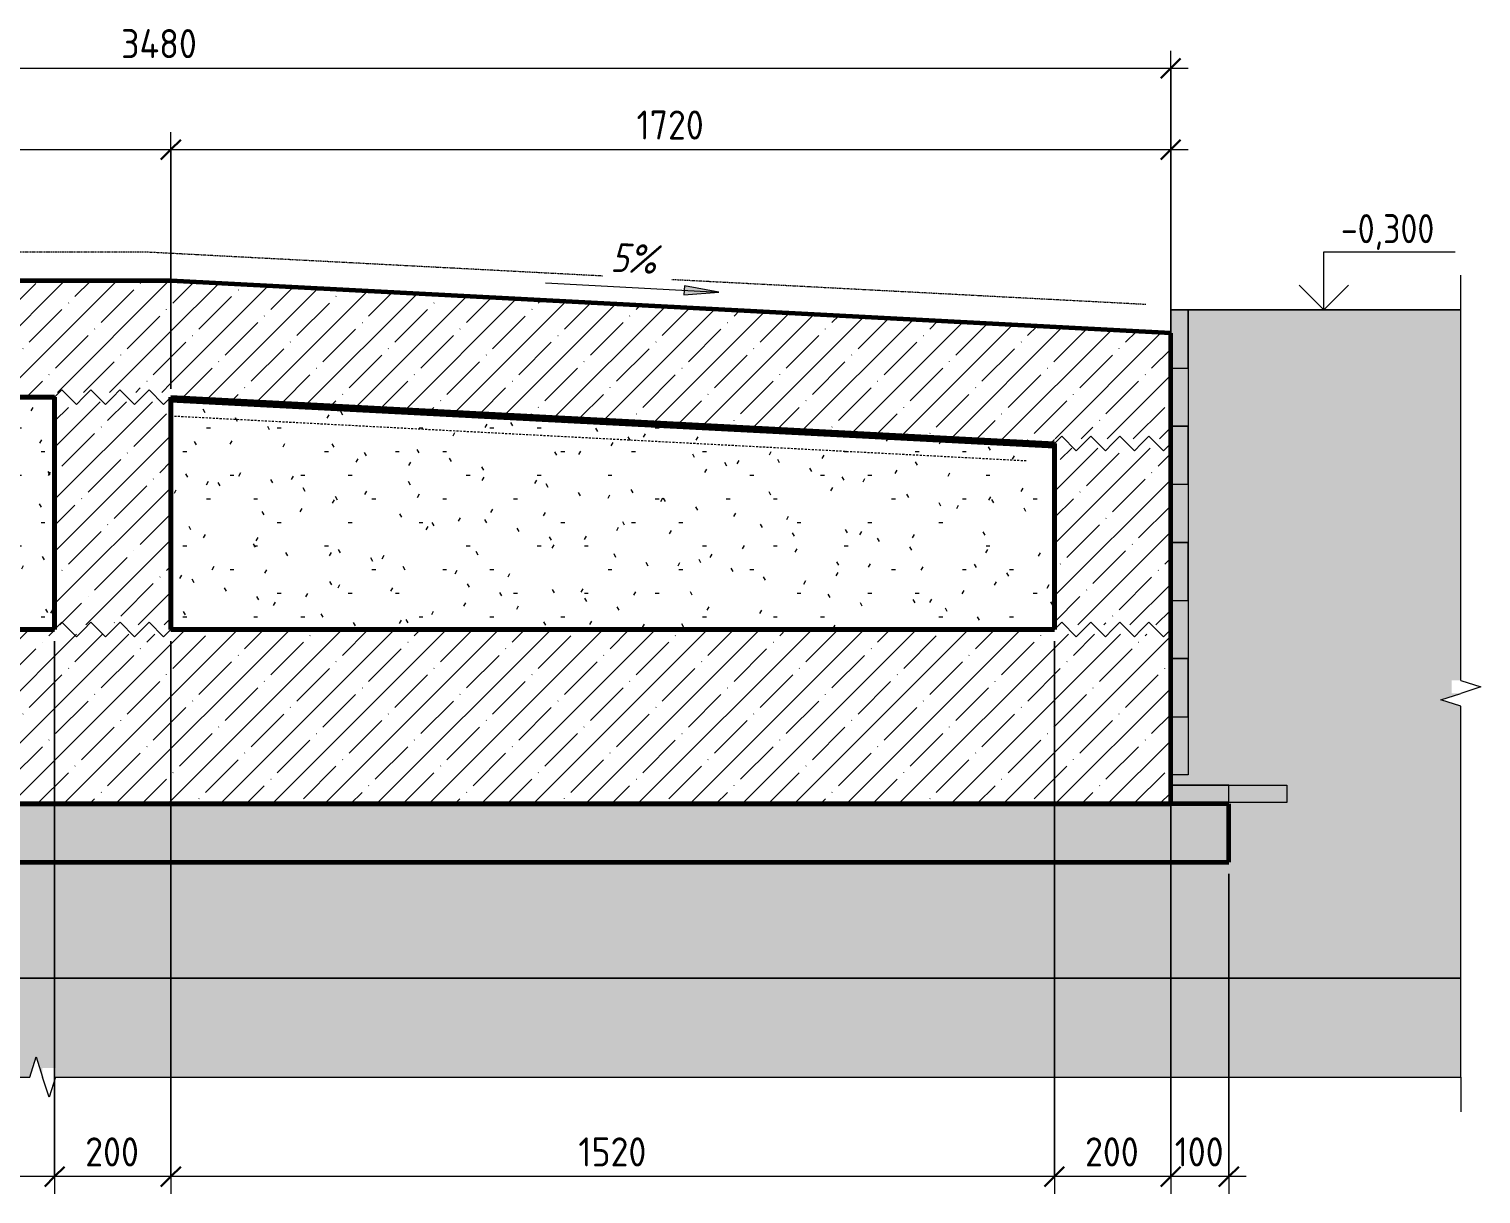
# Model space of a CAD drawing. Header units: millimetres. Extents: x 25237 to 117542, y -2270 to 13021.
# Drawn here: x 60955 to 63452, y -1821 to 183 of the extents above; entities that cross this region are included whole.
import ezdxf

# ---------------------------------------------------------------- set-up
doc = ezdxf.new("R2010")
doc.units = ezdxf.units.MM
doc.linetypes.add('01 Штриховая _2 мм_', pattern=[3, 2, -1])
doc.linetypes.add('01 Штриховая _4 мм_', pattern=[6, 3.5, -2.5])
for name, color, linetype, lineweight in [('AA_Dim', 7, 'Continuous', 9), ('AA_Dim-20', 7, 'Continuous', 9), ('AA_Linii', 7, 'Continuous', 9), ('AA_Oformlenie', 7, 'Continuous', 9), ('AA_Vinoska', 7, 'Continuous', 9), ('AA_Visotnaya otmetka', 7, 'Continuous', 9), ('AF_Perekritie', 7, 'Continuous', 20), ('AF_Perekritie_Опалубка', 253, 'Continuous', 20), ('AF_Stena', 7, '01 Штриховая _4 мм_', 20), ('AF_Stena_Опалубка', 253, 'Continuous', 20), ('Gen_Dim', 7, 'Continuous', 9)]:
    doc.layers.add(name, color=color, linetype=linetype, lineweight=lineweight)
doc.styles.add('ISOCPEUR_4', font='isocpeur.ttf', dxfattribs={"width": 0.9, "height": 50})
doc.styles.add('ISOCPEUR_5', font='isocpeur.ttf', dxfattribs={"width": 0.85, "height": 50})
doc.styles.add('ISOCPEUR_I_1', font='isocpeui.ttf', dxfattribs={"width": 0.85, "height": 50})
doc.dimstyles.new('00_Точн_3_знака__прозр_', dxfattribs={"dimscale": 304.8, "dimtxt": 49.799059, "dimasz": 0.111549, "dimexe": 0.098425, "dimexo": 0.065617, "dimgap": 0.006562, "dimtad": 1, "dimdec": 3, "dimrnd": 0.001, "dimdsep": 46, "dimtxsty": 'ISOCPEUR_4', "dimblk1": 'OBLIQUE', "dimblk2": 'OBLIQUE', "dimsah": 1, "dimcen": 0.09, "dimdle": 0.098425, "dimazin": 0, "dimtfac": 1, "dimtdec": 4, "dimtix": 1, "dimtmove": 0, "dimatfit": 3, "dimfxl": 1, "dimtvp": 1, "dimtolj": 1, "dimtzin": 0, "dimlwd": 18, "dimlwe": 18, "dimarcsym": 2})
doc.dimstyles.new('05_Округл_5мм__прозр__3', dxfattribs={"dimscale": 304.8, "dimtxt": 49.799059, "dimasz": 0.111549, "dimexe": 0.098425, "dimexo": 0.065617, "dimgap": 0.006562, "dimtad": 1, "dimdec": 0, "dimrnd": 5, "dimdsep": 46, "dimtxsty": 'ISOCPEUR_4', "dimblk1": 'OBLIQUE', "dimblk2": 'OBLIQUE', "dimsah": 1, "dimcen": 0.09, "dimdle": 0.098425, "dimazin": 0, "dimtfac": 1, "dimtdec": 4, "dimtix": 1, "dimtmove": 0, "dimatfit": 3, "dimfxl": 1, "dimtvp": 1, "dimtolj": 1, "dimtzin": 0, "dimlwd": 18, "dimlwe": 18, "dimarcsym": 2})
pattern_1 = [(45, (60551.03, -625), (-44.9013, 44.9013), []), (45, (60595.93, -625), (-44.9013, 44.9013), [79.375, -15.875, 0.6706, -15.204])]
pattern_2 = [(0, (30251.46, -625), (162.56, 40.64), [6.706, -115.214, 6.706, -115.214, -650.24]), (0, (30251.46, -625), (162.56, 40.64), [-243.84, 6.706, -237.134, 6.706, -115.214, -284.48]), (0, (30251.46, -625), (162.56, 40.64), [-609.6, 6.706, -74.574, 6.706, -196.494]), (120, (30312.42, -604.68), (-116.4753, 120.4611), [6.706, -115.214, 6.706, -115.214, -650.24]), (120, (30312.42, -604.68), (-116.4753, 120.4611), [-243.84, 6.706, -237.134, 6.706, -115.214, -284.48]), (120, (30312.42, -604.68), (-116.4753, 120.4611), [-609.6, 6.706, -74.574, 6.706, -196.494]), (240, (30332.74, -523.4), (-46.0847, -161.1011), [6.706, -115.214, 6.706, -115.214, -650.24]), (240, (30332.74, -523.4), (-46.0847, -161.1011), [-243.84, 6.706, -237.134, 6.706, -115.214, -284.48]), (240, (30332.74, -523.4), (-46.0847, -161.1011), [-609.6, 6.706, -74.574, 6.706, -196.494])]

# ---------------------------------------------------------------- blocks, each defined once
blk = doc.blocks.new('Засыпка - Засыпка-3699984-Сечение 4')
at = {"layer": 'AF_Perekritie', "lineweight": 9}
h = blk.add_hatch(dxfattribs=at)
h.set_pattern_fill('FP_11', color=256, style=0, pattern_type=2)
h.set_pattern_definition(pattern_2)
h.paths.add_polyline_path([(32419.2, -850), (32419.2, -535.3), (30899.2, -455.7), (30899.2, -850), (31931.6, -850)])
at = {"layer": 'AF_Perekritie', "lineweight": 60}
for p, q in [((30899.2, -455.7), (30899.2, -850)), ((32419.2, -535.3), (30899.2, -455.7)), ((32419.2, -850), (32419.2, -535.3)), ((30899.2, -850), (32419.2, -850))]:
    blk.add_line(p, q, dxfattribs=at)
blk = doc.blocks.new('Засыпка 2 - Засыпка 2-3700114-Сечение 4')
at = {"layer": 'AF_Perekritie', "lineweight": 9}
h = blk.add_hatch(dxfattribs=at)
h.set_pattern_fill('FP_11', color=256, style=0, pattern_type=2)
h.set_pattern_definition(pattern_2)
h.paths.add_polyline_path([(30699.2, -850), (30699.2, -450), (29339.2, -450), (29339.2, -850), (30625.4, -850)])
at = {"layer": 'AF_Perekritie', "lineweight": 60}
for p, q in [((30699.2, -450), (29339.2, -450)), ((29339.2, -450), (29339.2, -850)), ((30699.2, -850), (30699.2, -450)), ((29339.2, -850), (30699.2, -850))]:
    blk.add_line(p, q, dxfattribs=at)
blk = doc.blocks.new('011_ЛинияОбрыва _ЭлУзла_Линия_ - Тип 1-3757332-Сечение 4')
at = {"layer": 'AA_Oformlenie'}
for p, q in [((28238.2, -1620), (30656.2, -1620)), ((30700.8, -1620), (33118.2, -1620))]:
    blk.add_line(p, q, dxfattribs=at)
blk = doc.blocks.new('011_ЛинияОбрыва _ЭлУзла_Линия_ - Тип 1-3734415-Сечение 4')
at = {"layer": 'AA_Oformlenie'}
for p, q in [((33118.2, -937.5), (33118.2, -300)), ((33118.2, -1620), (33118.2, -982))]:
    blk.add_line(p, q, dxfattribs=at)
blk = doc.blocks.new('Последовательность узлов - М20-1713677-Сечение 4')
at = {"layer": 'AA_Oformlenie'}
for points in [[(29139.2, -400), (29139.2, -300), (29109.2, -300), (29109.2, -400)], [(29139.2, -600), (29139.2, -500), (29109.2, -500), (29109.2, -600)], [(29139.2, -800), (29139.2, -700), (29109.2, -700), (29109.2, -800)], [(29139.2, -1000), (29139.2, -900), (29109.2, -900), (29109.2, -1000)]]:
    blk.add_hatch(color=256, dxfattribs=at).paths.add_polyline_path(points)
for p, q in [((29109.2, -400), (29109.2, -300)), ((29109.2, -300), (29139.2, -300)), ((29109.2, -300), (29109.2, -500)), ((29139.2, -300), (29109.2, -300)), ((29139.2, -300), (29139.2, -400)), ((29139.2, -500), (29139.2, -300)), ((29139.2, -400), (29109.2, -400)), ((29109.2, -500), (29139.2, -500)), ((29109.2, -600), (29109.2, -500)), ((29109.2, -500), (29139.2, -500)), ((29109.2, -500), (29109.2, -700)), ((29139.2, -500), (29109.2, -500)), ((29139.2, -500), (29139.2, -600)), ((29139.2, -700), (29139.2, -500)), ((29139.2, -600), (29109.2, -600)), ((29109.2, -700), (29139.2, -700)), ((29109.2, -800), (29109.2, -700)), ((29109.2, -700), (29139.2, -700)), ((29109.2, -700), (29109.2, -900)), ((29139.2, -700), (29109.2, -700)), ((29139.2, -700), (29139.2, -800)), ((29139.2, -900), (29139.2, -700)), ((29139.2, -800), (29109.2, -800)), ((29109.2, -900), (29139.2, -900)), ((29109.2, -1000), (29109.2, -900)), ((29109.2, -900), (29139.2, -900)), ((29109.2, -900), (29109.2, -1100)), ((29139.2, -900), (29109.2, -900)), ((29139.2, -900), (29139.2, -1000)), ((29139.2, -1100), (29139.2, -900)), ((29139.2, -1000), (29109.2, -1000)), ((29109.2, -1100), (29139.2, -1100))]:
    blk.add_line(p, q, dxfattribs=at)
blk = doc.blocks.new('Последовательность узлов - М20-V9-Сечение 4')
at = {"layer": 'AA_Oformlenie'}
blk.add_hatch(color=256, dxfattribs=at).paths.add_polyline_path([(29139.2, -1147.8), (29139.2, -1117.8), (29039.2, -1117.8), (29039.2, -1147.8)])
for p, q in [((29139.2, -1117.8), (28939.2, -1117.8)), ((28939.2, -1117.8), (28939.2, -1147.8)), ((29039.2, -1117.8), (29139.2, -1117.8)), ((29039.2, -1147.8), (29039.2, -1117.8)), ((29139.2, -1117.8), (29139.2, -1147.8)), ((29139.2, -1147.8), (29139.2, -1117.8)), ((28939.2, -1147.8), (29139.2, -1147.8)), ((29139.2, -1147.8), (29039.2, -1147.8))]:
    blk.add_line(p, q, dxfattribs=at)
blk = doc.blocks.new('Последовательность узлов - 3мм масшт20 маскировка-V10-Сечение 4')
at = {"layer": 'AA_Oformlenie'}
for p, q in [((30699.2, -850), (30711.7, -837.5)), ((30736.7, -862.5), (30711.7, -837.5)), ((30749.2, -850), (30761.7, -837.5)), ((30786.7, -862.5), (30761.7, -837.5)), ((30799.2, -850), (30811.7, -837.5)), ((30836.7, -862.5), (30811.7, -837.5)), ((30849.2, -850), (30861.7, -837.5)), ((30886.7, -862.5), (30861.7, -837.5)), ((30749.2, -850), (30736.7, -862.5)), ((30799.2, -850), (30786.7, -862.5)), ((30849.2, -850), (30836.7, -862.5)), ((30899.2, -850), (30886.7, -862.5))]:
    blk.add_line(p, q, dxfattribs=at)
blk = doc.blocks.new('DIMBLOCK65-Сечение 4')
at = {"layer": 'AA_Dim-20', "lineweight": 18}
for p, q in [((62918.7, -1120), (62918.7, -1821.1)), ((62918.7, -1791.1), (62918.7, -1120)), ((63018.7, -1270), (63018.7, -1821.1)), ((63018.7, -1791.1), (63018.7, -1270)), ((63048.7, -1791.1), (62918.7, -1791.1))]:
    blk.add_line(p, q, dxfattribs=at)
at = {"layer": 'AA_Dim-20', "lineweight": 30}
for p, q in [((62918.7, -1791.1), (62901.7, -1808.1)), ((62918.7, -1791.1), (62935.7, -1774.1)), ((63018.7, -1791.1), (63001.7, -1808.1)), ((63018.7, -1791.1), (63035.7, -1774.1))]:
    blk.add_line(p, q, dxfattribs=at)
at = {"layer": 'AA_Dim-20', "color": 0, "lineweight": 18, "insert": (62925.6, -1723.7), "char_height": 50, "width": 103.429, "attachment_point": 1, "line_spacing_factor": 1.149209, "style": 'ISOCPEUR_4'}
blk.add_mtext('100', dxfattribs=at)
blk = doc.blocks.new('_Oblique')
at = {"color": 0, "linetype": 'ByBlock', "lineweight": -2}
blk.add_line((-0.5, -0.5), (0.5, 0.5), dxfattribs=at)
blk = doc.blocks.new('DIMBLOCK66-Сечение 4')
at = {"layer": 'AA_Dim-20', "lineweight": 18}
for p, q in [((62718.7, -870), (62718.7, -1821.1)), ((62718.7, -1791.1), (62718.7, -870)), ((62918.7, -1120), (62918.7, -1821.1)), ((62918.7, -1791.1), (62918.7, -1120)), ((62918.7, -1791.1), (62718.7, -1791.1))]:
    blk.add_line(p, q, dxfattribs=at)
at = {"layer": 'AA_Dim-20', "lineweight": 30}
for p, q in [((62718.7, -1791.1), (62701.7, -1808.1)), ((62718.7, -1791.1), (62735.7, -1774.1)), ((62918.7, -1791.1), (62901.7, -1808.1)), ((62918.7, -1791.1), (62935.7, -1774.1))]:
    blk.add_line(p, q, dxfattribs=at)
at = {"layer": 'AA_Dim-20', "color": 0, "lineweight": 18, "insert": (62771.3, -1723.7), "char_height": 50, "width": 113.772, "attachment_point": 1, "line_spacing_factor": 1.149209, "style": 'ISOCPEUR_4'}
blk.add_mtext('200', dxfattribs=at)
blk = doc.blocks.new('DIMBLOCK67-Сечение 4')
at = {"layer": 'AA_Dim-20', "lineweight": 18}
for p, q in [((61198.7, -870), (61198.7, -1821.1)), ((61198.7, -1791.1), (61198.7, -870)), ((62718.7, -870), (62718.7, -1821.1)), ((62718.7, -1791.1), (62718.7, -870)), ((62718.7, -1791.1), (61198.7, -1791.1))]:
    blk.add_line(p, q, dxfattribs=at)
at = {"layer": 'AA_Dim-20', "lineweight": 30}
for p, q in [((61198.7, -1791.1), (61181.7, -1808.1)), ((61198.7, -1791.1), (61215.7, -1774.1)), ((62718.7, -1791.1), (62701.7, -1808.1)), ((62718.7, -1791.1), (62735.7, -1774.1))]:
    blk.add_line(p, q, dxfattribs=at)
at = {"layer": 'AA_Dim-20', "color": 0, "lineweight": 18, "insert": (61899.8, -1723.7), "char_height": 50, "width": 141.353, "attachment_point": 1, "line_spacing_factor": 1.149209, "style": 'ISOCPEUR_4'}
blk.add_mtext('1520', dxfattribs=at)
blk = doc.blocks.new('DIMBLOCK68-Сечение 4')
at = {"layer": 'AA_Dim-20', "lineweight": 18}
for p, q in [((60998.7, -870), (60998.7, -1821.1)), ((60998.7, -1791.1), (60998.7, -870)), ((61198.7, -870), (61198.7, -1821.1)), ((61198.7, -1791.1), (61198.7, -870)), ((61198.7, -1791.1), (60998.7, -1791.1))]:
    blk.add_line(p, q, dxfattribs=at)
at = {"layer": 'AA_Dim-20', "lineweight": 30}
for p, q in [((60998.7, -1791.1), (60981.7, -1808.1)), ((60998.7, -1791.1), (61015.7, -1774.1)), ((61198.7, -1791.1), (61181.7, -1808.1)), ((61198.7, -1791.1), (61215.7, -1774.1))]:
    blk.add_line(p, q, dxfattribs=at)
at = {"layer": 'AA_Dim-20', "color": 0, "lineweight": 18, "insert": (61051.3, -1723.7), "char_height": 50, "width": 113.772, "attachment_point": 1, "line_spacing_factor": 1.149209, "style": 'ISOCPEUR_4'}
blk.add_mtext('200', dxfattribs=at)
blk = doc.blocks.new('DIMBLOCK69-Сечение 4')
at = {"layer": 'AA_Dim-20', "lineweight": 18}
for p, q in [((59638.7, -870), (59638.7, -1821.1)), ((59638.7, -1791.1), (59638.7, -870)), ((60998.7, -870), (60998.7, -1821.1)), ((60998.7, -1791.1), (60998.7, -870)), ((60998.7, -1791.1), (59638.7, -1791.1))]:
    blk.add_line(p, q, dxfattribs=at)
at = {"layer": 'AA_Dim-20', "lineweight": 30}
for p, q in [((59638.7, -1791.1), (59621.7, -1808.1)), ((59638.7, -1791.1), (59655.7, -1774.1)), ((60998.7, -1791.1), (60981.7, -1808.1)), ((60998.7, -1791.1), (61015.7, -1774.1))]:
    blk.add_line(p, q, dxfattribs=at)
at = {"layer": 'AA_Dim-20', "color": 0, "lineweight": 18, "insert": (60259.8, -1723.7), "char_height": 50, "width": 141.353, "attachment_point": 1, "line_spacing_factor": 1.149209, "style": 'ISOCPEUR_4'}
blk.add_mtext('1360', dxfattribs=at)
blk = doc.blocks.new('Высотные отметки - Стрелка вверх-400292-Сечение 4')
at = {"layer": 'AA_Vinoska'}
for p, q in [((27898, -150), (27672, -150)), ((27898, -250), (27898, -150)), ((27898, -250), (27855.6, -207.6)), ((27898, -250), (27940.4, -207.6)), ((27958, -250), (27838, -250))]:
    blk.add_line(p, q, dxfattribs=at)
blk = doc.blocks.new('DIMBLOCK74-Сечение 4')
at = {"layer": 'AA_Dim-20', "lineweight": 18}
for p, q in [((59438.7, -230), (59438.7, 5.7)), ((61198.7, -435.7), (61198.7, 5.7)), ((59408.7, -24.3), (61198.7, -24.3)), ((59438.7, -24.3), (59438.7, -230)), ((61198.7, -24.3), (61198.7, -435.7))]:
    blk.add_line(p, q, dxfattribs=at)
at = {"layer": 'AA_Dim-20', "lineweight": 30}
for p, q in [((59438.7, -24.3), (59421.7, -41.3)), ((59438.7, -24.3), (59455.7, -7.3)), ((61198.7, -24.3), (61181.7, -41.3)), ((61198.7, -24.3), (61215.7, -7.3))]:
    blk.add_line(p, q, dxfattribs=at)
at = {"layer": 'AA_Dim-20', "color": 0, "lineweight": 18, "insert": (60259.8, 43.1), "char_height": 50, "width": 141.353, "attachment_point": 1, "line_spacing_factor": 1.149209, "style": 'ISOCPEUR_4'}
blk.add_mtext('1760', dxfattribs=at)
blk = doc.blocks.new('DIMBLOCK75-Сечение 4')
at = {"layer": 'AA_Dim-20', "lineweight": 18}
for p, q in [((61198.7, -435.7), (61198.7, 5.7)), ((62918.7, -320), (62918.7, 5.7)), ((61198.7, -24.3), (62948.7, -24.3)), ((61198.7, -24.3), (61198.7, -435.7)), ((62918.7, -24.3), (62918.7, -320))]:
    blk.add_line(p, q, dxfattribs=at)
at = {"layer": 'AA_Dim-20', "lineweight": 30}
for p, q in [((61198.7, -24.3), (61181.7, -41.3)), ((61198.7, -24.3), (61215.7, -7.3)), ((62918.7, -24.3), (62901.7, -41.3)), ((62918.7, -24.3), (62935.7, -7.3))]:
    blk.add_line(p, q, dxfattribs=at)
at = {"layer": 'AA_Dim-20', "color": 0, "lineweight": 18, "insert": (61999.8, 43.1), "char_height": 50, "width": 141.353, "attachment_point": 1, "line_spacing_factor": 1.149209, "style": 'ISOCPEUR_4'}
blk.add_mtext('1720', dxfattribs=at)
blk = doc.blocks.new('DIMBLOCK76-Сечение 4')
at = {"layer": 'AA_Dim-20', "lineweight": 18}
for p, q in [((59438.7, -230), (59438.7, 145.7)), ((62918.7, -320), (62918.7, 145.7)), ((59408.7, 115.7), (62948.7, 115.7)), ((59438.7, 115.7), (59438.7, -230)), ((62918.7, 115.7), (62918.7, -320))]:
    blk.add_line(p, q, dxfattribs=at)
at = {"layer": 'AA_Dim-20', "lineweight": 30}
for p, q in [((59438.7, 115.7), (59455.7, 132.7)), ((62918.7, 115.7), (62935.7, 132.7)), ((59438.7, 115.7), (59421.7, 98.7)), ((62918.7, 115.7), (62901.7, 98.7))]:
    blk.add_line(p, q, dxfattribs=at)
at = {"layer": 'AA_Dim-20', "color": 0, "lineweight": 18, "insert": (61113.1, 183.1), "char_height": 50, "width": 157.442, "attachment_point": 1, "line_spacing_factor": 1.149209, "style": 'ISOCPEUR_4'}
blk.add_mtext('3480', dxfattribs=at)

msp = doc.modelspace()

# ---------------------------------------------------------------- hatches: boundary and pattern name
at = {"layer": 'AA_Oformlenie'}
h = msp.add_hatch(dxfattribs=at)
h.set_pattern_fill('FP_13', color=256, style=0, pattern_type=2)
h.set_pattern_definition([(228.013, (60697.331, -421.8), (-1625.59275, -1828.805906), [27.338, -2706.439]), (184.97, (60679.043, -442.12), (2438.39893, 203.210588), [46.912, -4644.324]), (132.51, (60632.307, -446.184), (2031.981917, -2235.21593), [33.079, -3274.778]), (267.274, (60553.059, -496.984), (203.177686, 4064.000765), [42.72, -4229.315]), (292.834, (60551.027, -539.656), (-1016.014544, 2438.394363), [41.891, -4147.185]), (357.274, (60567.283, -578.264), (-4064.000765, 203.177686), [42.72, -4229.315]), (37.694, (60609.955, -580.296), (-2641.608948, -2031.988727), [56.495, -5593.049]), (72.255, (60654.659, -545.752), (1422.42594, 4470.391849), [53.338, -5280.42]), (121.43, (60670.915, -494.952), (-1625.620142, 2641.587104), [42.865, -4243.644]), (175.236, (60648.563, -458.376), (2235.1988, -203.21414), [48.937, -2397.915]), (222.397, (60599.795, -454.312), (-2438.417387, -2235.181163), [63.286, -6265.342]), (138.814, (60754.227, -499.016), (-1422.39818, 1219.20226), [21.6, -2138.445]), (171.469, (60737.971, -484.792), (2641.598445, -406.411234), [41.095, -4068.371]), (225, (60697.33, -478.7), (1e-14, -203.2), [28.737, -258.631]), (203.199, (60683.107, -454.312), (1015.99677, 406.40763), [15.475, -1532.05]), (291.801, (60668.883, -460.408), (-203.19592, 609.60137), [21.885, -1072.38]), (30.964, (60677.01, -480.728), (609.59823, 406.40313), [35.546, -1149.304]), (161.565, (60707.49, -462.44), (406.3993, -203.2007), [25.703, -616.872]), (16.389, (60551.027, -460.408), (2032.005538, 609.580525), [36.007, -3564.706]), (70.346, (60585.571, -450.248), (-812.80722, -2235.19765), [30.208, -2990.577]), (293.199, (60707.49, -421.8), (-406.40763, 1015.99677), [30.95, -1516.575]), (343.61, (60719.683, -450.248), (-2031.9949, 609.61599), [36.007, -3564.706]), (339.444, (60551.027, -586.392), (-1016.00023, 406.39942), [34.723, -1701.419]), (294.775, (60583.539, -598.584), (-1015.99464, 2235.20252), [29.094, -2880.287]), (66.801, (60709.523, -625), (406.40763, 1015.99677), [30.95, -1516.575]), (17.354, (60721.715, -596.552), (-2641.600166, -812.7987), [34.063, -3372.19]), (69.444, (60609.955, -625), (-406.39942, -1016.00023), [17.361, -1718.78]), (101.31, (60697.33, -625), (-203.2012, 812.79994), [10.361, -1025.759]), (165.964, (60695.3, -614.84), (609.6008, -203.19715), [41.891, -795.924]), (186.009, (60654.659, -604.68), (2031.999995, 203.19976), [38.821, -3843.309]), (303.69, (60677.01, -499.016), (-203.199, 406.4002), [29.306, -703.342]), (353.157, (60693.267, -523.4), (3454.398015, -406.41372), [51.165, -5065.281]), (60.945, (60744.067, -529.496), (-812.8103, -1422.39426), [20.921, -2071.151]), (90, (60754.23, -511.2), (-203.2, 203.2), [12.192, -191.008]), (120.256, (60650.595, -598.584), (812.78861, -1422.40596), [28.229, -2794.715]), (48.013, (60636.371, -574.2), (1625.59275, 1828.805906), [54.675, -2679.101]), (0, (60672.95, -533.56), (203.2, 203.2), [52.832, -150.368]), (325.305, (60725.779, -533.56), (-2032.003683, 1422.39508), [32.129, -3180.745]), (254.055, (60752.195, -551.848), (-203.19406, -812.8015), [29.586, -1449.732]), (207.646, (60744.067, -580.296), (-3860.799697, -2032.001423), [48.172, -4768.997]), (175.426, (60701.395, -602.648), (-2641.60024, 203.203787), [50.962, -5045.268])])
h.paths.add_polyline_path([(63417.8003, -1620), (63417.8003, -1450), (59115.2342, -1450), (58565.2342, -300), (58507.8003, -300), (58507.8003, -937.4765), (58523.5014, -937.4765), (58523.5014, -960), (58507.8003, -960), (58542.4413, -971), (58507.8003, -982), (58507.8003, -1620), (60955.8003, -1620), (60966.8003, -1585.359), (60977.8003, -1620), (60977.8003, -1604.2989), (61000.3238, -1604.2989), (61000.3238, -1620), (62231.124, -1620)])
h = msp.add_hatch(dxfattribs=at)
h.set_pattern_fill('FP_12', color=256, style=0, pattern_type=2)
h.set_pattern_definition([(0, (60551.027, -625), (81.28, 20.32), [6.706, -54.254, 6.706, -54.254, -325.12]), (0, (60551.027, -625), (81.28, 20.32), [-121.92, 6.706, -115.214, 6.706, -54.254, -142.24]), (0, (60551.027, -625), (81.28, 20.32), [-304.8, 6.706, -33.934, 6.706, -94.894]), (120, (60581.507, -614.84), (-58.23764, 60.23054), [6.706, -54.254, 6.706, -54.254, -325.12]), (120, (60581.507, -614.84), (-58.23764, 60.23054), [-121.92, 6.706, -115.214, 6.706, -54.254, -142.24]), (120, (60581.507, -614.84), (-58.23764, 60.23054), [-304.8, 6.706, -33.934, 6.706, -94.894]), (240, (60591.667, -574.2), (-23.04236, -80.55054), [6.706, -54.254, 6.706, -54.254, -325.12]), (240, (60591.667, -574.2), (-23.04236, -80.55054), [-121.92, 6.706, -115.214, 6.706, -54.254, -142.24]), (240, (60591.667, -574.2), (-23.04236, -80.55054), [-304.8, 6.706, -33.934, 6.706, -94.894])])
h.paths.add_polyline_path([(63417.8003, -1450), (63417.8003, -982), (63383.1593, -971), (63417.8003, -960), (63402.0992, -960), (63402.0992, -937.4765), (63417.8003, -937.4765), (63417.8003, -300), (62948.718, -300), (62948.718, -400), (62918.718, -400), (62918.718, -500), (62948.718, -500), (62948.718, -600), (62918.718, -600), (62918.718, -700), (62948.718, -700), (62948.718, -800), (62918.718, -800), (62918.718, -900), (62948.718, -900), (62948.718, -1000), (62918.718, -1000), (62918.718, -1117.7974), (63018.718, -1117.7974), (63018.718, -1147.7974), (62918.718, -1147.7974), (62918.718, -1150), (63018.718, -1150), (63018.718, -1250), (59338.718, -1250), (59338.718, -1150), (59408.718, -1150), (59408.718, -1147.7974), (59338.718, -1147.7974), (59338.718, -1117.7974), (59408.718, -1117.7974), (59408.718, -300), (58565.2342, -300), (59115.2342, -1450), (62231.124, -1450)])
at = {"layer": 'AF_Perekritie', "lineweight": 9}
h = msp.add_hatch(dxfattribs=at)
h.set_pattern_fill('FP_9', color=256, style=0, pattern_type=2)
h.set_pattern_definition(pattern_1)
h.paths.add_polyline_path([(59438.718, -450), (59463.6052, -450), (59463.6052, -442), (59613.6052, -442), (59613.6052, -450), (60998.718, -450), (60998.718, -442), (61198.718, -442), (61198.718, -250), (59438.718, -250), (59438.718, -400)])
h = msp.add_hatch(dxfattribs=at)
h.set_pattern_fill('FP_9', color=256, style=0, pattern_type=2)
h.set_pattern_definition(pattern_1)
h.paths.add_polyline_path([(62918.718, -540.2736), (62918.718, -537.8085), (62871.6069, -537.8085)])
h.paths.add_polyline_path([(62718.718, -529.8085), (62718.718, -521.8085), (62918.718, -521.8085), (62918.718, -340), (61198.718, -250), (61198.718, -450.2736), (62231.124, -504.2949)])
h = msp.add_hatch(dxfattribs=at)
h.set_pattern_fill('FP_9', color=256, style=0, pattern_type=2)
h.set_pattern_definition(pattern_1)
h.paths.add_polyline_path([(59588.718, -1150), (62918.718, -1150), (62918.718, -858), (62718.718, -858), (62718.718, -850), (61198.718, -850), (61198.718, -858), (60998.718, -858), (60998.718, -850), (59588.718, -850), (59588.718, -858), (59438.718, -858), (59438.718, -1150), (59538.718, -1150)])
h = msp.add_hatch(dxfattribs=at)
h.set_pattern_fill('FP_10', color=256, style=0, pattern_type=2)
h.set_pattern_definition([(50, (60551.03, -625), (145.7474, -12.751), [15.24, -167.64]), (355, (60551.03, -625), (-28.194, 152.846), [12.192, -134.112]), (100.451, (60563.17, -626.06), (117.554, 140.094), [12.952, -142.472]), (46.184, (60551.03, -584.36), (216.864, -33.634), [22.86, -251.46]), (96.636, (60569.1, -587.16), (189.922, 197.942), [19.428, -213.708]), (351.184, (60551.03, -584.36), (189.925, 197.94), [18.288, -201.168]), (21, (60571.35, -594.52), (121.292, -81.812), [15.24, -167.64]), (326, (60571.35, -594.52), (49.442, 147.351), [12.192, -134.112]), (71.451, (60581.46, -601.34), (170.734, 65.5375), [12.952, -142.472]), (37.5, (60551.027, -625), (2.4709, 67.6435), [6.706, -125.781, 6.706, -129.438, -134.62]), (37.5, (60551.027, -625), (2.4709, 67.6435), [-268.63, 6.706, -127.914]), (7.5, (60551.03, -625), (53.4554, 80.144), [6.706, -70.917, 6.706, -122.733, -51.308]), (7.5, (60551.03, -625), (53.4554, 80.144), [-207.061, 6.706, -44.602]), (327.5, (60505.714, -625), (108.4723, -4.5829), [6.706, -44.094, 6.706, -151.79, -210.312]), (327.5, (60505.714, -625), (108.4723, -4.5829), [-209.296, 6.706, -203.606]), (317.5, (60485.39, -625), (118.503, 20.3417), [6.706, -59.334, 6.706, -98.552, -149.352]), (317.5, (60485.39, -625), (118.503, 20.3417), [-171.298, 6.706, -142.646])])
h.paths.add_polyline_path([(63018.718, -1250), (63018.718, -1150), (59338.718, -1150), (59338.718, -1250), (62231.124, -1250)])
at = {"layer": 'AF_Stena', "linetype": 'Continuous', "lineweight": 9}
h = msp.add_hatch(dxfattribs=at)
h.set_pattern_fill('FP_9', color=256, style=0, pattern_type=2)
h.set_pattern_definition(pattern_1)
h.paths.add_polyline_path([(61198.718, -842), (61198.718, -458), (60998.718, -458), (60998.718, -842), (61148.718, -842)])
h = msp.add_hatch(dxfattribs=at)
h.set_pattern_fill('FP_9', color=256, style=0, pattern_type=2)
h.set_pattern_definition(pattern_1)
h.paths.add_polyline_path([(62918.718, -842), (62918.718, -540.2736), (62868.718, -537.8085), (62718.718, -537.8085), (62718.8095, -842), (62868.718, -842)])
at = {"layer": 'Gen_Dim'}
msp.add_hatch(color=256, dxfattribs=at).paths.add_polyline_path([(62141.3439, -269.4551), (62082.1678, -258.4144), (62081.3423, -274.1909)])

# ---------------------------------------------------------------- linework, layer by layer
at = {"layer": 'AA_Linii', "linetype": '01 Штриховая _2 мм_', "lineweight": 20}
for p, q in [((59393.6052, -200), (61154.9145, -200)), ((61154.9145, -200), (62876.222, -290.2099))]:
    msp.add_line(p, q, dxfattribs=at)
at = {"layer": 'AA_Linii', "lineweight": 20}
for p, q in [((63417.8003, -300), (62918.718, -300)), ((62918.718, -300), (62918.718, -1150)), ((62918.718, -300), (63417.8003, -300)), ((62918.718, -1150), (63018.718, -1150)), ((63018.718, -1150), (63018.718, -1250)), ((63018.718, -1250), (59338.718, -1250)), ((59115.2342, -1450), (63417.8003, -1450)), ((63417.8003, -1450), (59115.2342, -1450)), ((63417.8003, -1620), (63417.8003, -1450)), ((58507.8003, -1620), (60955.8003, -1620)), ((61000.3238, -1620), (63417.8003, -1620))]:
    msp.add_line(p, q, dxfattribs=at)
at = {"layer": 'AA_Linii', "linetype": '01 Штриховая _4 мм_', "lineweight": 20}
msp.add_line((61198.718, -482.2663), (62671.5118, -559.4522), dxfattribs=at)
at = {"layer": 'AA_Vinoska'}
for p, q in [((63417.8003, -300), (63417.8003, -240)), ((63417.8003, -937.4765), (63452.4604, -948.7383)), ((63452.4604, -948.7383), (63417.8003, -960)), ((63383.1593, -971), (63417.8003, -960)), ((63417.8003, -982), (63383.1593, -971)), ((60955.8003, -1620), (60966.8003, -1585.359)), ((60966.8003, -1585.359), (60977.8003, -1620)), ((60989.062, -1654.6601), (60977.8003, -1620)), ((61000.3238, -1620), (60989.062, -1654.6601)), ((63417.8003, -1620), (63417.8003, -1680))]:
    msp.add_line(p, q, dxfattribs=at)
at = {"layer": 'AA_Visotnaya otmetka'}
for p, q in [((62948.718, -300), (63117.3699, -300)), ((63117.3699, -300), (63182.1717, -300))]:
    msp.add_line(p, q, dxfattribs=at)
at = {"layer": 'AF_Perekritie_Опалубка', "lineweight": 60}
for p, q in [((61198.718, -250), (59438.718, -250)), ((62918.718, -340), (61198.718, -250)), ((62918.718, -540.2736), (62918.718, -340)), ((59638.718, -450), (60998.718, -450)), ((61198.718, -450), (61198.718, -450.2736)), ((61198.718, -450.2736), (62718.718, -529.8085)), ((60998.718, -850), (59638.718, -850)), ((62718.718, -850), (61198.718, -850)), ((62918.718, -1150), (62918.718, -850)), ((63018.718, -1150), (59338.718, -1150)), ((59438.718, -1150), (62918.718, -1150)), ((63018.718, -1250), (63018.718, -1150)), ((59338.718, -1250), (63018.718, -1250))]:
    msp.add_line(p, q, dxfattribs=at)
at = {"layer": 'AF_Stena_Опалубка', "lineweight": 60}
for p, q in [((60998.718, -450), (60998.718, -850)), ((61198.718, -850), (61198.718, -450)), ((62718.718, -530), (62718.718, -850)), ((62918.718, -850), (62918.718, -540.2736))]:
    msp.add_line(p, q, dxfattribs=at)
at = {"layer": 'Gen_Dim'}
for p, q in [((62082.1678, -258.4144), (62081.3423, -274.1909)), ((62081.3423, -274.1909), (62141.3439, -269.4551)), ((62141.3439, -269.4551), (62082.1678, -258.4144))]:
    msp.add_line(p, q, dxfattribs=at)

# ---------------------------------------------------------------- block references
at = {"layer": 'AA_Oformlenie', "extrusion": (0, 0, -1)}
for name in ['Последовательность узлов - М20-1713677-Сечение 4', 'Последовательность узлов - М20-V9-Сечение 4']:
    msp.add_blockref(name, (-92057.868, 0), dxfattribs=at)
at = {"layer": 'AA_Oformlenie'}
for name, p in [('011_ЛинияОбрыва _ЭлУзла_Линия_ - Тип 1-3734415-Сечение 4', (30299.568, 0)), ('Последовательность узлов - 3мм масшт20 маскировка-V10-Сечение 4', (32019.568, 320.1915)), ('Последовательность узлов - 3мм масшт20 маскировка-V10-Сечение 4', (30299.568, 0)), ('Последовательность узлов - 3мм масшт20 маскировка-V10-Сечение 4', (32019.568, 0)), ('011_ЛинияОбрыва _ЭлУзла_Линия_ - Тип 1-3757332-Сечение 4', (30299.568, 0))]:
    msp.add_blockref(name, p, dxfattribs=at)
at = {"layer": 'AA_Oformlenie', "rotation": 180}
msp.add_blockref('Последовательность узлов - 3мм масшт20 маскировка-V10-Сечение 4', (91897.868, -1300), dxfattribs=at)
at = {"layer": 'AA_Visotnaya otmetka', "extrusion": (0, 0, -1)}
msp.add_blockref('Высотные отметки - Стрелка вверх-400292-Сечение 4', (-91080.1655, -50), dxfattribs=at)
at = {"layer": 'AF_Perekritie', "linetype": '01 Штриховая _4 мм_'}
for name in ['Засыпка 2 - Засыпка 2-3700114-Сечение 4', 'Засыпка - Засыпка-3699984-Сечение 4']:
    msp.add_blockref(name, (30299.568, 0), dxfattribs=at)

# ---------------------------------------------------------------- texts
at = {"layer": 'AA_Visotnaya otmetka', "insert": (63211.5026, -135.225), "char_height": 50, "width": 193.606012, "attachment_point": 1, "line_spacing_factor": 1.149209, "style": 'ISOCPEUR_5'}
msp.add_mtext('-0,300', dxfattribs=at)

# ---------------------------------------------------------------- dimensions: what is measured, and where the dimension line sits
at = {"layer": 'AA_Dim', "lineweight": 18}
for base, p1, p2, dimstyle, override, picture, middle in [((61198.718, -24.2584), (59438.718, -250), (61198.718, -455.7197), '00_Точн_3_знака__прозр_', {"dimpost": '<>', "dimfxl": 1771.982113}, 'DIMBLOCK74-Сечение 4', (60318.718, 2.7416)), ((59638.718, -1791.0665), (60998.718, -850), (59638.718, -850), '05_Округл_5мм__прозр__3', {"dimpost": '<>', "dimfxl": 1360}, 'DIMBLOCK69-Сечение 4', (60318.718, -1764.0665)), ((60998.718, -1791.0665), (61198.718, -850), (60998.718, -850), '05_Округл_5мм__прозр__3', {"dimpost": '<>', "dimfxl": 200}, 'DIMBLOCK68-Сечение 4', (61098.718, -1764.0665)), ((61198.718, -1791.0665), (62718.718, -850), (61198.718, -850), '05_Округл_5мм__прозр__3', {"dimpost": '<>', "dimfxl": 1520}, 'DIMBLOCK67-Сечение 4', (61958.718, -1764.0665)), ((62718.718, -1791.0665), (62918.718, -1100), (62718.718, -850), '05_Округл_5мм__прозр__3', {"dimpost": '<>', "dimfxl": 320.156212}, 'DIMBLOCK66-Сечение 4', (62818.718, -1764.0665)), ((62918.718, -1791.0665), (63018.718, -1250), (62918.718, -1100), '05_Округл_5мм__прозр__3', {"dimpost": '<>', "dimfxl": 180.277564}, 'DIMBLOCK65-Сечение 4', (62968.718, -1764.0665))]:
    dim = msp.add_linear_dim(base=base, p1=p1, p2=p2, dimstyle=dimstyle, override=override, dxfattribs=at)
    dim.commit()
    dim.dimension.update_dxf_attribs({"geometry": picture, "text_midpoint": middle})

# ---------------------------------------------------------------- next in the draw order: texts
at = {"layer": 'Gen_Dim', "insert": (61957.3101, -184.2911), "char_height": 50, "width": 93.815259, "attachment_point": 1, "rotation": 356.9716692, "line_spacing_factor": 1.149209, "style": 'ISOCPEUR_I_1', "bg_fill": 3, "box_fill_scale": 1.25, "bg_fill_color": 256, "bg_fill_true_color": 13158600, "bg_fill_transparency": 0}
msp.add_mtext('5%', dxfattribs=at)

# ---------------------------------------------------------------- next in the draw order: linework, layer by layer
at = {"layer": 'Gen_Dim'}
msp.add_line((61843.3995, -253.6927), (62141.3439, -269.4551), dxfattribs=at)

# ---------------------------------------------------------------- next in the draw order: dimensions: what is measured, and where the dimension line sits
at = {"layer": 'AA_Dim', "lineweight": 18}
for base, p1, override, picture, middle in [((62918.718, 115.7416), (59438.718, -250), {"dimpost": '<>', "dimfxl": 3481.163599}, 'DIMBLOCK76-Сечение 4', (61178.718, 142.7416)), ((62918.718, -24.2584), (61198.718, -455.7197), {"dimpost": '<>', "dimfxl": 1723.888354}, 'DIMBLOCK75-Сечение 4', (62058.718, 2.7416))]:
    dim = msp.add_linear_dim(base=base, p1=p1, p2=(62918.718, -340), dimstyle='00_Точн_3_знака__прозр_', override=override, dxfattribs=at)
    dim.commit()
    dim.dimension.update_dxf_attribs({"geometry": picture, "text_midpoint": middle})

doc.saveas('drawing.dxf')
